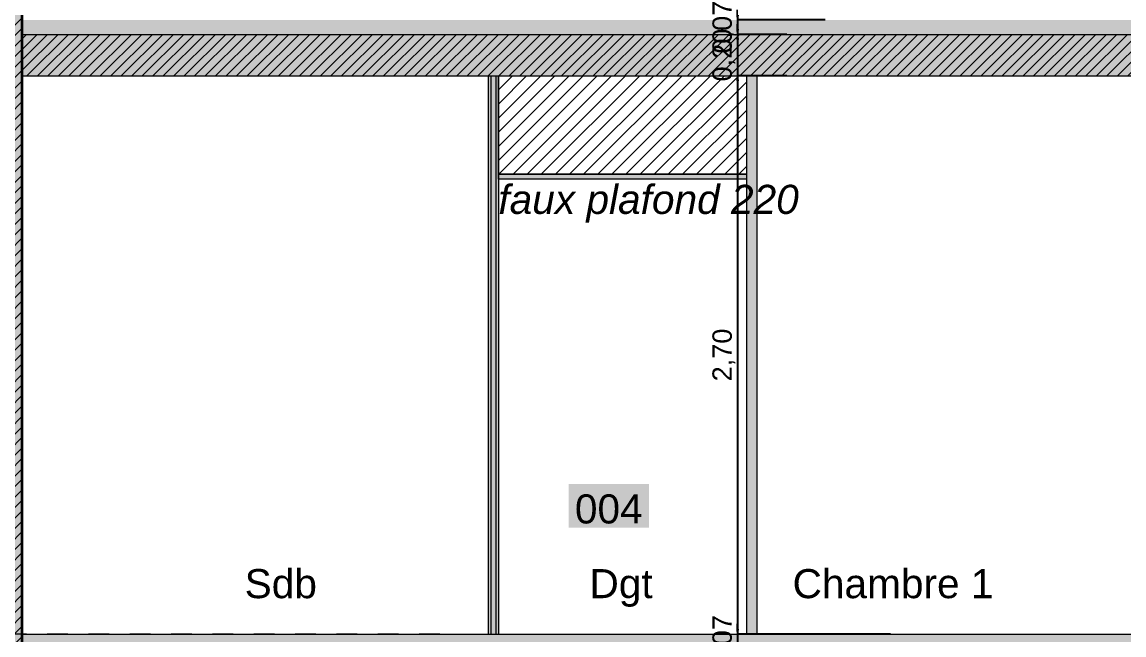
# Model space of a CAD drawing. Header units: metres. Extents: x 1838950 to 1842843, y 5171318 to 5174224.
# Drawn here: x 1840966.58 to 1840971.91, y 5171441.6 to 5171444.56 of the extents above; entities that cross this region are included whole.
import ezdxf

# ---------------------------------------------------------------- set-up
doc = ezdxf.new("R2010")
doc.units = ezdxf.units.M
doc.header["$LTSCALE"] = 0.0254
doc.header["$PDMODE"] = 1
doc.header["$PDSIZE"] = -2
doc.linetypes.add('VW-01', pattern=[0.41656, 0.20828, -0.20828])
doc.layers.get('0').update_dxf_attribs({"lineweight": 18})
doc.layers.get('DEFPOINTS').update_dxf_attribs({"lineweight": 18})
for name, color, linetype, lineweight in [('B GÈnÈral_Hatch', 7, 'Continuous', 5), ('B Général', 7, 'Continuous', 5), ('C ANNOTATIONS-cotation', 7, 'Continuous', 5), ('C ANNOTATIONS-prestations', 7, 'Continuous', 5), ('C ANNOTATIONS-texte', 7, 'Continuous', 5), ('F REMPLISSAGE-vert clair', 7, 'Continuous', 13), ('F REMPLISSAGE-vert clair_Hatch', 7, 'Continuous', 5), ('F REMPLISSAGE-vert foncÈ_Hatch', 7, 'Continuous', 5), ('F REMPLISSAGE-vert foncé', 7, 'Continuous', 13)]:
    doc.layers.add(name, color=color, linetype=linetype, lineweight=lineweight)
doc.styles.add('Arial', font='arial.ttf')
doc.styles.add('Arial (italic)', font='')
doc.styles.get('Arial (italic)').set_extended_font_data('Arial', italic=True)
doc.dimstyles.new('100é', dxfattribs={"dimtxt": 302.065972, "dimasz": 0.000124023, "dimexe": 0, "dimexo": 2.5e-06, "dimgap": 1e-07, "dimtad": 1, "dimzin": 3, "dimtxsty": 'Arial', "dimblk": 'VW_FILLEDARROW-2', "dimblk1": 'VW_FILLEDARROW-2', "dimblk2": 'VW_FILLEDARROW-2', "dimcen": 0, "dimdle": 1e-06, "dimazin": 0, "dimtfac": 1, "dimtix": 1, "dimtmove": 0, "dimatfit": 0, "dimldrblk": 'VW_FILLEDARROW-2', "dimfxl": 1, "dimfrac": 2, "dimtolj": 1, "dimtzin": 3, "dimarcsym": 0})
pattern_1 = [(45, (0, 0), (0.02425347222222, -0.02645833333333), [])]

# ---------------------------------------------------------------- blocks, each defined once
blk = doc.blocks.new('VW_FILLEDARROW-2')
at = {"linetype": 'Continuous', "lineweight": 0, "transparency": 16777216}
blk.add_hatch(color=0, dxfattribs=at).paths.add_polyline_path([(-1, 0.12), (0, 0), (-1, -0.12)])
at = {"color": 0, "lineweight": 20, "transparency": 16777216, "flags": 128}
blk.add_lwpolyline([(-1, 0.12), (0, 0), (-1, -0.12)], close=True, dxfattribs=at)
blk = doc.blocks.new('*D1703')
at = {"layer": 'C ANNOTATIONS-cotation', "color": 0, "linetype": 'Continuous', "lineweight": -2, "transparency": 16777216}
for p, q in [((1840970.0409, 5171444.5968), (1840970.0409, 5171444.6216)), ((1840970.4648, 5171444.572), (1840970.0409, 5171444.572)), ((1840970.0409, 5171444.572), (1840970.0409, 5171444.502)), ((1840970.2793, 5171444.502), (1840970.0409, 5171444.502)), ((1840970.0409, 5171444.4771), (1840970.0409, 5171444.4523))]:
    blk.add_line(p, q, dxfattribs=at)
at = {"layer": 'DEFPOINTS', "color": 0, "linetype": 'Continuous', "transparency": 16777216}
for p in [(1840970.4648, 5171444.572), (1840970.0409, 5171444.502), (1840970.2793, 5171444.502)]:
    blk.add_point(p, dxfattribs=at)
at = {"layer": 'C ANNOTATIONS-cotation', "color": 0, "linetype": 'Continuous', "lineweight": -2, "transparency": 16777216, "xscale": 0.0248046875, "yscale": 0.0248046875, "zscale": 0.0248046875}
for p, rotation in [((1840970.0409, 5171444.572), 270), ((1840970.0409, 5171444.502), 90)]:
    blk.add_blockref('VW_FILLEDARROW-2', p, dxfattribs=dict(at, rotation=rotation))
at = {"layer": 'C ANNOTATIONS-cotation', "color": 0, "linetype": 'Continuous', "lineweight": 5, "transparency": 16777216, "insert": (1840969.9745, 5171444.537), "char_height": 0.09378, "attachment_point": 5, "rotation": 90, "style": 'Arial'}
blk.add_mtext('\\A1;0,07', dxfattribs=at)
blk = doc.blocks.new('*D1704')
at = {"layer": 'C ANNOTATIONS-cotation', "color": 0, "linetype": 'Continuous', "lineweight": -2, "transparency": 16777216}
for p, q in [((1840970.0409, 5171444.5268), (1840970.0409, 5171444.5516)), ((1840970.2793, 5171444.502), (1840970.0409, 5171444.502)), ((1840970.0409, 5171444.502), (1840970.0409, 5171444.302)), ((1840970.2793, 5171444.302), (1840970.0409, 5171444.302)), ((1840970.0409, 5171444.2771), (1840970.0409, 5171444.2523))]:
    blk.add_line(p, q, dxfattribs=at)
at = {"layer": 'DEFPOINTS', "color": 0, "linetype": 'Continuous', "transparency": 16777216}
for p in [(1840970.2793, 5171444.502), (1840970.0409, 5171444.302), (1840970.2793, 5171444.302)]:
    blk.add_point(p, dxfattribs=at)
at = {"layer": 'C ANNOTATIONS-cotation', "color": 0, "linetype": 'Continuous', "lineweight": -2, "transparency": 16777216, "xscale": 0.0248046875, "yscale": 0.0248046875, "zscale": 0.0248046875}
for p, rotation in [((1840970.0409, 5171444.502), 270), ((1840970.0409, 5171444.302), 90)]:
    blk.add_blockref('VW_FILLEDARROW-2', p, dxfattribs=dict(at, rotation=rotation))
at = {"layer": 'C ANNOTATIONS-cotation', "color": 0, "linetype": 'Continuous', "lineweight": 5, "transparency": 16777216, "insert": (1840969.9745, 5171444.402), "char_height": 0.09378, "attachment_point": 5, "rotation": 90, "style": 'Arial'}
blk.add_mtext('\\A1;0,20', dxfattribs=at)
blk = doc.blocks.new('*D1705')
at = {"layer": 'C ANNOTATIONS-cotation', "color": 0, "linetype": 'Continuous', "lineweight": -2, "transparency": 16777216}
for p, q in [((1840970.2793, 5171444.302), (1840970.0409, 5171444.302)), ((1840970.0409, 5171444.2771), (1840970.0409, 5171441.6268)), ((1840970.7809, 5171441.602), (1840970.0409, 5171441.602))]:
    blk.add_line(p, q, dxfattribs=at)
at = {"layer": 'DEFPOINTS', "color": 0, "linetype": 'Continuous', "transparency": 16777216}
for p in [(1840970.2793, 5171444.302), (1840970.0409, 5171441.602), (1840970.7809, 5171441.602)]:
    blk.add_point(p, dxfattribs=at)
at = {"layer": 'C ANNOTATIONS-cotation', "color": 0, "linetype": 'Continuous', "lineweight": -2, "transparency": 16777216, "xscale": 0.0248046875, "yscale": 0.0248046875, "zscale": 0.0248046875}
for p, rotation in [((1840970.0409, 5171444.302), 90), ((1840970.0409, 5171441.602), 270)]:
    blk.add_blockref('VW_FILLEDARROW-2', p, dxfattribs=dict(at, rotation=rotation))
at = {"layer": 'C ANNOTATIONS-cotation', "color": 0, "linetype": 'Continuous', "lineweight": 5, "transparency": 16777216, "insert": (1840969.9745, 5171442.952), "char_height": 0.09378, "attachment_point": 5, "rotation": 90, "style": 'Arial'}
blk.add_mtext('\\A1;2,70', dxfattribs=at)
blk = doc.blocks.new('*D1706')
at = {"layer": 'C ANNOTATIONS-cotation', "color": 0, "linetype": 'Continuous', "lineweight": -2, "transparency": 16777216}
for p, q in [((1840970.0409, 5171441.6268), (1840970.0409, 5171441.6516)), ((1840970.7809, 5171441.602), (1840970.0409, 5171441.602)), ((1840970.0409, 5171441.602), (1840970.0409, 5171441.532)), ((1840970.6597, 5171441.532), (1840970.0409, 5171441.532)), ((1840970.0409, 5171441.5071), (1840970.0409, 5171441.4823))]:
    blk.add_line(p, q, dxfattribs=at)
at = {"layer": 'DEFPOINTS', "color": 0, "linetype": 'Continuous', "transparency": 16777216}
for p in [(1840970.7809, 5171441.602), (1840970.0409, 5171441.532), (1840970.6597, 5171441.532)]:
    blk.add_point(p, dxfattribs=at)
at = {"layer": 'C ANNOTATIONS-cotation', "color": 0, "linetype": 'Continuous', "lineweight": -2, "transparency": 16777216, "xscale": 0.0248046875, "yscale": 0.0248046875, "zscale": 0.0248046875}
for p, rotation in [((1840970.0409, 5171441.602), 270), ((1840970.0409, 5171441.532), 90)]:
    blk.add_blockref('VW_FILLEDARROW-2', p, dxfattribs=dict(at, rotation=rotation))
at = {"layer": 'C ANNOTATIONS-cotation', "color": 0, "linetype": 'Continuous', "lineweight": 5, "transparency": 16777216, "insert": (1840969.9745, 5171441.567), "char_height": 0.09378, "attachment_point": 5, "rotation": 90, "style": 'Arial'}
blk.add_mtext('\\A1;0,07', dxfattribs=at)

msp = doc.modelspace()

# ---------------------------------------------------------------- hatches: boundary and pattern name
at = {"layer": 'B GÈnÈral_Hatch', "linetype": 'Continuous', "lineweight": 0, "true_color": 0xffffff}
for points in [[(1840966.5798, 5171447.072), (1840966.4198, 5171447.272), (1840966.4198, 5171434.852), (1840966.5798, 5171435.082), (1840966.5798, 5171447.072)], [(1840966.5798, 5171447.072), (1840966.4198, 5171447.272), (1840966.4198, 5171434.852), (1840966.5798, 5171435.082), (1840966.5798, 5171447.072)], [(1840966.5798, 5171444.302), (1840966.5798, 5171444.572), (1840980.5357, 5171444.572), (1840980.5357, 5171444.302), (1840966.5798, 5171444.302)], [(1840966.5798, 5171444.502), (1840966.5798, 5171444.302), (1840980.5357, 5171444.302), (1840980.5357, 5171444.502), (1840966.5798, 5171444.502)], [(1840970.0836, 5171444.302), (1840970.1336, 5171444.302), (1840970.1336, 5171441.602), (1840970.0836, 5171441.602), (1840970.0836, 5171444.302)], [(1840970.1336, 5171444.302), (1840970.0836, 5171444.302), (1840970.0836, 5171441.602), (1840970.1336, 5171441.602), (1840970.1336, 5171444.302)], [(1840969.223, 5171442.1166), (1840969.6124, 5171442.1166), (1840969.6124, 5171442.3282), (1840969.223, 5171442.3282), (1840969.223, 5171442.1166)], [(1840980.4657, 5171441.532), (1840980.3857, 5171441.602), (1840966.5798, 5171441.602), (1840966.5798, 5171441.332), (1840980.4657, 5171441.332), (1840980.4657, 5171441.532)]]:
    msp.add_hatch(color=7, dxfattribs=at).paths.add_polyline_path(points)
at = {"layer": 'B GÈnÈral_Hatch', "linetype": 'Continuous', "lineweight": 5}
h = msp.add_hatch(dxfattribs=at)
h.set_pattern_fill('50_BETON', style=0, pattern_type=2)
h.set_pattern_definition(pattern_1)
h.paths.add_polyline_path([(1840966.5798, 5171447.072), (1840966.4198, 5171447.272), (1840966.4198, 5171434.852), (1840966.5798, 5171435.082)])
h = msp.add_hatch(dxfattribs=at)
h.set_pattern_fill('50_BETON', style=0, pattern_type=2)
h.set_pattern_definition(pattern_1)
h.paths.add_polyline_path([(1840966.5798, 5171444.502), (1840966.5798, 5171444.302), (1840980.5357, 5171444.302), (1840980.5357, 5171444.502)])
at = {"layer": 'B Général', "linetype": 'Continuous', "lineweight": 5, "true_color": 0xaaaaaa}
h = msp.add_hatch(dxfattribs=at)
h.set_pattern_fill('F_P__SOFFITE', color=253, style=0, pattern_type=2)
h.set_pattern_definition([(45, (0, 0.002205), (-0.03527777777778, 0.03307291666667), [])])
h.paths.add_polyline_path([(1840968.8836, 5171444.302), (1840970.0836, 5171444.302), (1840970.0836, 5171443.8261), (1840968.8836, 5171443.8261)])
at = {"layer": 'B Général', "linetype": 'Continuous', "lineweight": 0, "true_color": 0x848484}
msp.add_hatch(color=252, dxfattribs=at).paths.add_polyline_path([(1840968.8836, 5171443.8261), (1840970.0836, 5171443.8261), (1840970.0836, 5171443.802), (1840968.8836, 5171443.802)])

# ---------------------------------------------------------------- linework, layer by layer
at = {"layer": 'B GÈnÈral_Hatch', "color": 9, "linetype": 'Continuous', "true_color": 0xc0dcc0}
msp.add_solid([(1840968.8336, 5171444.302), (1840968.8836, 5171444.302), (1840968.8336, 5171441.602), (1840968.8836, 5171441.602)], dxfattribs=at)
at = {"layer": 'B Général', "color": 7, "linetype": 'Continuous', "lineweight": 35}
msp.add_line((1840966.5798, 5171435.082), (1840966.5798, 5171446.872), dxfattribs=at)
at = {"layer": 'B Général', "color": 7, "linetype": 'Continuous', "lineweight": 5}
for p, q in [((1840966.5798, 5171435.202), (1840966.5798, 5171446.872)), ((1840966.5798, 5171444.502), (1840980.5357, 5171444.502)), ((1840966.5798, 5171444.302), (1840980.5357, 5171444.302)), ((1840966.5798, 5171444.302), (1840980.5357, 5171444.302)), ((1840970.0836, 5171444.302), (1840970.0836, 5171441.602)), ((1840970.0836, 5171444.302), (1840970.1336, 5171444.302)), ((1840970.1336, 5171444.302), (1840970.1336, 5171441.602)), ((1840966.5798, 5171441.602), (1840980.3657, 5171441.602)), ((1840966.5798, 5171441.602), (1840980.3657, 5171441.602)), ((1840970.0836, 5171441.602), (1840970.1336, 5171441.602))]:
    msp.add_line(p, q, dxfattribs=at)
at = {"layer": 'B Général', "color": 98, "linetype": 'Continuous', "lineweight": 13, "true_color": 0x004400}
for p, q in [((1840968.8336, 5171444.302), (1840968.8336, 5171441.602)), ((1840968.8836, 5171444.302), (1840968.8836, 5171441.602))]:
    msp.add_line(p, q, dxfattribs=at)
at = {"layer": 'B Général', "color": 7, "linetype": 'Continuous', "lineweight": 13}
for p, q in [((1840970.0836, 5171444.302), (1840970.0836, 5171441.602)), ((1840970.1336, 5171444.302), (1840970.1336, 5171441.602))]:
    msp.add_line(p, q, dxfattribs=at)
at = {"layer": 'B Général', "color": 1, "linetype": 'VW-01', "lineweight": 5, "true_color": 0xff1711}
msp.add_line((1840968.6009, 5171441.602), (1840936.8393, 5171441.602), dxfattribs=at)
at = {"layer": 'B Général', "color": 7, "linetype": 'Continuous', "lineweight": 5, "flags": 128}
for points in [[(1840968.8836, 5171444.302), (1840970.0836, 5171444.302), (1840970.0836, 5171443.8261), (1840968.8836, 5171443.8261)], [(1840968.8836, 5171443.8261), (1840970.0836, 5171443.8261), (1840970.0836, 5171443.802), (1840968.8836, 5171443.802)]]:
    msp.add_lwpolyline(points, close=True, dxfattribs=at)
at = {"layer": 'F REMPLISSAGE-vert clair'}
for p, q in [((1840968.8466, 5171444.302), (1840968.8466, 5171441.602)), ((1840968.8706, 5171444.302), (1840968.8706, 5171441.602))]:
    msp.add_line(p, q, dxfattribs=at)
at = {"layer": 'F REMPLISSAGE-vert clair_Hatch', "color": 9, "linetype": 'Continuous', "true_color": 0xc0dcc0}
msp.add_solid([(1840968.8706, 5171444.302), (1840968.8466, 5171444.302), (1840968.8706, 5171441.602), (1840968.8466, 5171441.602)], dxfattribs=at)
at = {"layer": 'F REMPLISSAGE-vert foncÈ_Hatch', "color": 54, "linetype": 'Continuous', "true_color": 0x99aa00}
for points in [[(1840968.8466, 5171444.302), (1840968.8336, 5171444.302), (1840968.8466, 5171441.602), (1840968.8336, 5171441.602)], [(1840968.8836, 5171444.302), (1840968.8706, 5171444.302), (1840968.8836, 5171441.602), (1840968.8706, 5171441.602)]]:
    msp.add_solid(points, dxfattribs=at)
at = {"layer": 'F REMPLISSAGE-vert foncé', "color": 98, "linetype": 'Continuous', "lineweight": 13, "true_color": 0x004400}
for p, q in [((1840968.8336, 5171444.302), (1840968.8336, 5171441.602)), ((1840968.8836, 5171444.302), (1840968.8836, 5171441.602))]:
    msp.add_line(p, q, dxfattribs=at)
at = {"layer": 'F REMPLISSAGE-vert foncé'}
for p, q in [((1840968.8466, 5171444.302), (1840968.8466, 5171441.602)), ((1840968.8706, 5171444.302), (1840968.8706, 5171441.602))]:
    msp.add_line(p, q, dxfattribs=at)

# ---------------------------------------------------------------- texts
at = {"layer": 'B Général', "color": 7, "insert": (1840969.4177, 5171442.278), "char_height": 0.14067, "attachment_point": 2, "line_spacing_factor": 0.901009, "style": 'Arial'}
msp.add_mtext('004', dxfattribs=at)
at = {"layer": 'C ANNOTATIONS-prestations', "insert": (1840968.8836, 5171443.7747), "char_height": 0.140667, "attachment_point": 1, "line_spacing_factor": 0.901009, "style": 'Arial (italic)'}
msp.add_mtext('faux plafond 220', dxfattribs=at)
at = {"layer": 'C ANNOTATIONS-texte', "color": 7, "char_height": 0.14067, "attachment_point": 1, "rotation": 0, "line_spacing_factor": 0.901009, "style": 'Arial'}
for s, insert in [('Sdb', (1840967.6565, 5171441.9168)), ('Dgt', (1840969.3244, 5171441.9168)), ('Chambre 1', (1840970.3065, 5171441.9168))]:
    msp.add_mtext(s, dxfattribs=dict(at, insert=insert))

# ---------------------------------------------------------------- dimensions: what is measured, and where the dimension line sits
at = {"layer": 'C ANNOTATIONS-cotation', "color": 7, "linetype": 'Continuous', "lineweight": 5}
for base, p1, p2, picture, middle in [((1840970.0409, 5171444.502), (1840970.4648, 5171444.572), (1840970.2793, 5171444.502), '*D1703', (1840969.9745, 5171444.537)), ((1840970.0409, 5171444.302), (1840970.2793, 5171444.502), (1840970.2793, 5171444.302), '*D1704', (1840969.9745, 5171444.402)), ((1840970.0409, 5171441.602), (1840970.2793, 5171444.302), (1840970.7809, 5171441.602), '*D1705', (1840969.9745, 5171442.952)), ((1840970.0409, 5171441.532), (1840970.7809, 5171441.602), (1840970.6597, 5171441.532), '*D1706', (1840969.9745, 5171441.567))]:
    dim = msp.add_linear_dim(base=base, p1=p1, p2=p2, angle=270, dimstyle='100é', override={"dimtxt": 0.093778, "dimasz": 0.024805, "dimgap": 0.01, "dimpost": '<>', "dimtxsty": 'Arial', "dimdle": 0.0002, "dimtmove": 2}, dxfattribs=at)
    dim.commit()
    dim.dimension.update_dxf_attribs({"geometry": picture, "text_midpoint": middle})

doc.saveas('drawing.dxf')
